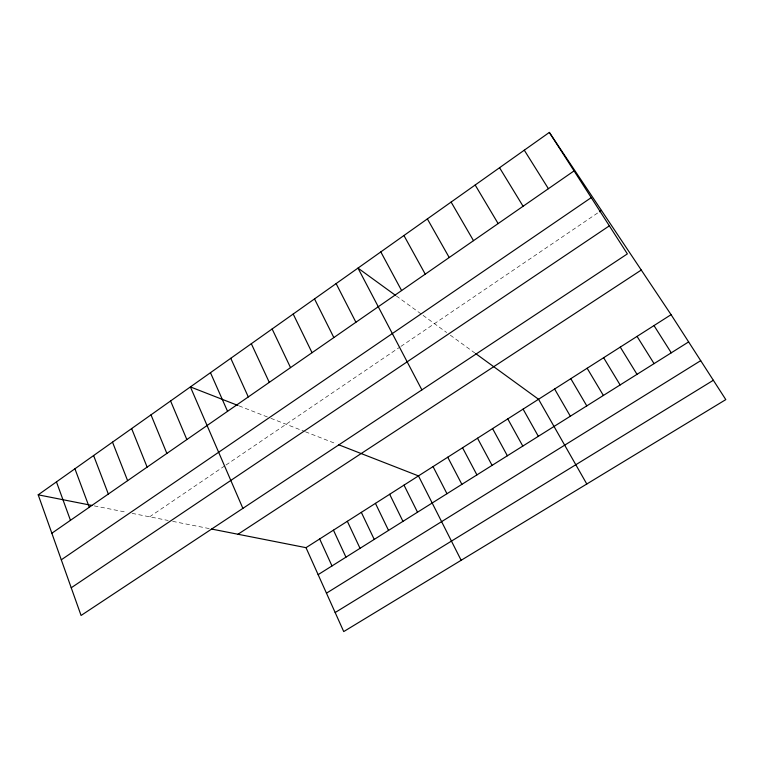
<?xml version="1.0" encoding="UTF-8"?>
<svg xmlns="http://www.w3.org/2000/svg" width="764" height="764" viewBox="0 0 764 764"><rect width="100%" height="100%" fill="white"/><g stroke="black" fill="none" stroke-linecap="round" stroke-linejoin="round"><path stroke-width="0.57" stroke-dasharray="3.82 2.86" d="M149.62 516.817L225.046 465.668M225.991 465.018L399.983 347.028M400.938 346.388L598.479 212.421M94.258 505.892L126.461 512.243M132.105 513.36L168.156 520.475M172.664 521.363L209.403 528.612M238.998 405.875L269.845 417.918M270.895 418.319L304.349 431.373M305.399 431.784L336.504 443.922M396.325 295.945L422.148 314.701M423.055 315.36L446.682 332.531M450.33 335.176L474.769 352.93"/><path stroke-width="1.15" d="M549.345 132.42L627.368 253.887L81.07 615.469L38.2 494.824L549.345 132.42L671.078 314.673L725.8 399.61L343.724 631.58L306.011 547.673L211.609 529.051M51.847 533.234L574.06 170.897M61.292 559.811L591.231 197.628M599.463 211.752L601.44 210.415M71.233 587.774L609.347 225.838M237.986 534.256L641.263 270.045M306.011 547.673L671.078 314.673M318.139 574.643L688.631 341.909M326.467 593.17L700.703 360.656M335.167 612.527L713.337 380.271M38.2 494.824L91.995 505.443M237.957 405.464L190.398 386.918L242.885 508.375M338.557 444.724L418.471 475.905L461.15 560.289M395.418 295.286L357.991 268.097L421.89 389.898M475.666 353.579L538.544 399.266L586.79 484.004M653.994 325.579L671.269 352.815M524.285 150.193L548.399 188.698M637.052 336.389L654.06 363.626M620.272 347.104L637.014 374.331M499.56 167.717L523.082 206.261M603.636 357.724L620.12 384.951M587.144 368.238L603.379 395.466M475.179 185.012L498.128 223.585M570.803 378.677L586.781 405.894M451.113 202.068L473.499 240.67M554.607 389.01L570.336 416.218M427.362 218.905L449.213 257.516M523.092 409.122L538.343 436.32M507.774 418.901L522.796 446.09M403.936 235.522L425.242 274.152M492.579 428.604L507.372 455.774M380.816 251.91L401.597 290.559M477.51 438.221L492.083 465.381M462.564 447.761L476.917 474.902M447.742 457.216L461.876 484.347M433.045 466.594L446.969 493.716M336.122 283.597L355.909 322.255M314.52 298.915L333.839 337.573M404.013 485.13L417.516 512.224M389.669 494.279L402.962 521.363M293.195 314.033L312.046 352.691M375.449 503.361L388.542 530.426M361.334 512.367L374.226 539.413M272.127 328.969L290.53 367.618M347.343 521.306L360.035 548.323M251.327 343.724L269.281 382.363M333.457 530.168L345.958 557.176M319.677 538.954L331.987 565.943M230.766 358.297L248.29 396.927M210.463 372.689L227.557 411.309M170.582 400.966L186.855 439.558M150.995 414.852L166.867 453.424M131.637 428.575L147.127 467.129M112.509 442.136L127.617 480.661M93.609 455.535L108.335 494.041M74.929 468.79L89.283 507.258M56.46 481.883L70.46 520.322"/></g></svg>
